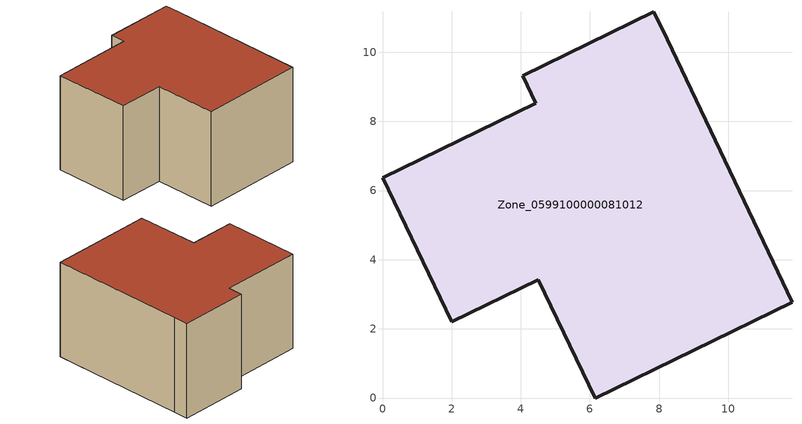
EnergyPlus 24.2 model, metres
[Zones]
Zone_0599100000081012
 floor ground (C_G): 2,2.21 0,6.37 4.43,8.53 4.05,9.32 7.84,11.17 8.23,10.38 11.84,2.77 6.15,0 4.5,3.42 z0
 wall outside (C_F): 0,6.37 2,2.21 4.5,3.42 6.15,0 11.84,2.77 8.23,10.38 7.84,11.17 4.05,9.32 4.43,8.53 0,6.37 z0:5.83
 roof outside (C_R): 7.84,11.17 4.05,9.32 4.43,8.53 0,6.37 2,2.21 4.5,3.42 6.15,0 11.84,2.77 8.23,10.38 z5.83
[BUILDING]
Pand.0599100000081012: North Axis=0; Terrain=City; Loads Convergence Tolerance Value=0.04; Temperature Convergence Tolerance Value=0.4; Solar Distribution=FullExterior; Maximum Number of Warmup Days=25; Minimum Number of Warmup Days=1
[Site:Location]
Rotterdam.The.Hague.AP_ZH_NLD Design_Conditions: Latitude=51.96; Longitude=4.45; Time Zone=1; Elevation=-4.5
[SITE:GROUNDTEMPERATURE:BUILDINGSURFACE]
18, 18, 18, 18, 18, 18, 18, 18, 18, 18, 18, 18
[MATERIAL] Thermal Absorptance=0.9; Solar Absorptance=0.7; Visible Absorptance=0.7
Name | Roughness | Thickness | Conductivity | Density | Specific Heat
G.TI.1946-1964 | MediumSmooth | 0.15 | 1 | 540 | 1210
F.TI.1946-1964 | Rough | 0.3 | 0.857143 | 1920 | 840
R.TI.1946-1964 | MediumRough | 0.2 | 0.277778 | 1500 | 1000
[CONSTRUCTION]
C_G: G.TI.1946-1964
C_F: F.TI.1946-1964
C_R: R.TI.1946-1964
[ZONE]
Zone_0599100000081012: Type=1; Multiplier=1; Ceiling Height=Autocalculate; Volume=Autocalculate; Floor Area=autocalculate; Part of Total Floor Area=Yes
[ZONEINFILTRATION:DESIGNFLOWRATE]
Infil_Zone_0599100000081012: Zone or ZoneList or Space or SpaceList=Zone_0599100000081012; Schedule=AlwaysOn; Design Flow Rate Calculation Method=Flow/Area; Flow Rate per Floor Area=0.003; Constant Term Coefficient=1; Temperature Term Coefficient=0; Velocity Term Coefficient=0; Velocity Squared Term Coefficient=0
[HVACTEMPLATE:ZONE:IDEALLOADSAIRSYSTEM]
Zone_0599100000081012: Maximum Heating Supply Air Temperature=50; Minimum Cooling Supply Air Temperature=13; Maximum Heating Supply Air Humidity Ratio=0.0156; Minimum Cooling Supply Air Humidity Ratio=0.0077; Heating Limit=NoLimit; Cooling Limit=NoLimit; Dehumidification Control Type=ConstantSensibleHeatRatio; Cooling Sensible Heat Ratio=0.7; Dehumidification Setpoint=60; Humidification Control Type=None; Humidification Setpoint=30; Outdoor Air Method=None; Outdoor Air Flow Rate per Person=0.00944; Outdoor Air Flow Rate per Zone Floor Area=0; Outdoor Air Flow Rate per Zone=0; Demand Controlled Ventilation Type=None; Outdoor Air Economizer Type=NoEconomizer; Heat Recovery Type=None; Sensible Heat Recovery Effectiveness=0.7; Latent Heat Recovery Effectiveness=0.65
[ZONECONTROL:THERMOSTAT]
ThermostatControl_Zone_0599100000081012: Zone or ZoneList=Zone_0599100000081012; Control Type Schedule=DualSetpointControlType; Control 1=Thermostat_Zone_0599100000081012; Temperature Difference Between Cutout And Setpoint=0
[THERMOSTATSETPOINT:DUALSETPOINT]
Thermostat_Zone_0599100000081012: Heating Setpoint Temperature Schedule=HeatingSetpoint_Zone_0599100000081012; Cooling Setpoint Temperature Schedule=CoolingSetpoint_Zone_0599100000081012
[SCHEDULE:COMPACT]
HeatingSetpoint_Zone_0599100000081012: Through: 12/31, For: AllDays, Until: 24:00, 21
CoolingSetpoint_Zone_0599100000081012: Through: 12/31, For: AllDays, Until: 24:00, 24
DualSetpointControlType: Through: 12/31, For: AllDays, Until: 24:00, 4
AlwaysOn: Through: 12/31, For: AllDays, Until: 24:00, 1
